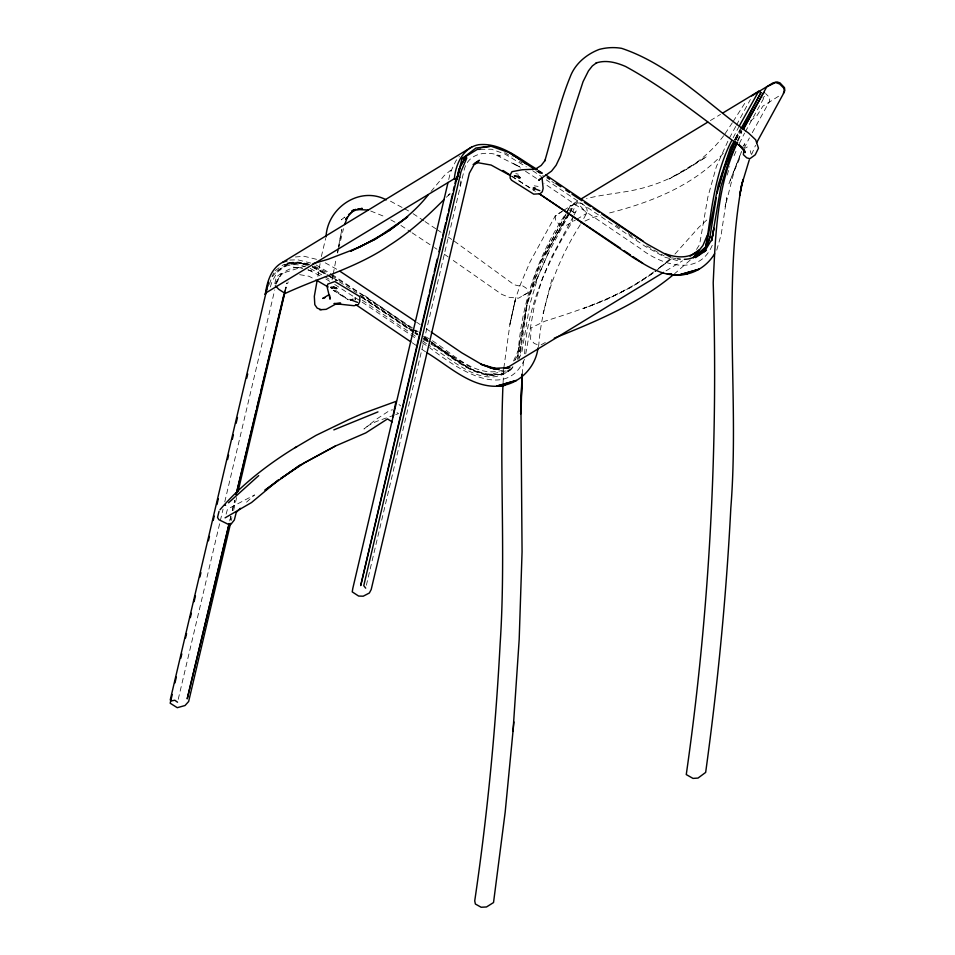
<?xml version="1.0" encoding="UTF-8"?>
<svg xmlns="http://www.w3.org/2000/svg" width="955" height="955" viewBox="0 0 955 955"><rect width="100%" height="100%" fill="white"/><g stroke="black" fill="none" stroke-linecap="round" stroke-linejoin="round"><path stroke-width="0.72" stroke-dasharray="4.78 3.58" d="M522.17 374.264L523.567 361.193M503.094 382.716L503.763 369.466M565.575 215.006L540.494 261.921L527.363 302.341L520.666 352.049L518.577 358.268M503.834 367.997L510.065 323.327L515.724 298.044L520.559 284.124L530.061 261.885L555.058 216.319L562.018 211.556M524.605 353.827C527.279 305.707 547.597 261.372 572.749 221.059L572.702 218.743M580.258 224.747C557.075 261.013 542.154 302.198 538.751 345.233L537.987 347.918M317.848 276.437L320.104 263.628M527.363 302.341L517.383 357.301L514.554 360.704M332.077 279.887L332.913 275.565M333.2 274.121L335.981 259.712M338.5 246.736L341.842 229.451L338.44 246.975M337.306 252.812L338.154 248.431M459.988 185.64L461.337 179.003L459.952 176.615M274.801 283.635L276.305 277.057L280.209 273.978L307.426 265.335M231.229 520.487L231.91 517.586M233.617 510.352L236.685 497.316M285.068 291.681L288.171 281.916M448.707 179.528L450.402 172.282L455.929 160.81L459.427 156.429M366.374 585.248L464.357 169.214C468.535 153.003 486.943 150.269 500.408 156.011L495.92 154.925L519.663 166.934L513.169 163.233L520.559 168.044M178.227 699.323L219.984 522.194M220.319 520.738L223.064 509.134M224.771 501.864L274.742 289.902M525.727 353.875L534.705 303.809L542.464 278.132L551.787 256.644L573.31 216.391M321.358 256.513L325.679 238.368M230.871 516.309L229.475 522.099L230.955 516.369M232.256 510.507L234.679 500.372M284.59 291.741L286.679 283.038M232.34 510.579L234.775 500.444M284.793 291.884L286.87 283.193M337.616 252.968L338.297 250.103M338.643 248.682L343.454 228.687M543.884 310.447L543.144 313.395L552.145 278.275M226.12 514.136L227.481 509.194L254.579 494.929L244.337 504.156M716.739 250.162L721.228 234.345L726.731 197.709L725.155 206.829L734.144 171.243L741.14 155.164M517.228 359.474L521.466 345.101L519.389 353.135L526.826 306.257L534.943 279.23L545.341 255.295L568.619 212.905M569.276 213.896L548.254 253.147L538.202 276.198L529.822 304.561L521.943 351.667L518.41 360.238M727.173 175.063L729.751 166.588M270.301 287.013L272.115 281.427L277.26 272.235L287.252 264.571L301.004 263.305L306.889 265.072M568.356 209.79L570.41 205.444L578.05 200.813M741.056 152.848L728.88 183.873L741.569 151.344M738.12 140.91L741.378 132.912M269.537 284.375C272.688 268.606 290.941 260.5 305.266 266.827M751.549 154.615L755.548 145.291M737.272 140.874L741.832 131.766M734.085 155.689L736.974 148.956M739.301 143.572L744.566 133.115M744.052 148.467L749.4 137.926M734.908 139.108L740.435 128.686M548.254 253.147L533.379 286.989L538.202 276.198M736.198 139.167L737.976 135.24L735.529 140.23M276.114 284.089L281.367 273.524L275.255 284.578C279.338 273.822 289.52 265.657 301.434 267.937L293.03 267.078L302.819 268.594M733.118 137.818L738.609 127.302M524.462 359.283C505.123 403.679 453.112 365.753 429.607 347.644M574.015 215.09L576.784 209.897L574.635 212.595L570.028 210.339M569.98 212.583L572.081 208.656L569.753 207.187M712.227 245.351C698.821 277.296 661.135 265.024 640.232 248.479L543.956 183.324M735.851 140.099L741.39 129.856M547.764 251.022L566.804 215.985M569.622 210.804L571.03 208.202M735.744 126.454L728.761 139.287L716.417 166.48L707.882 196.957L699.585 244.576L696.398 249.625M736.436 125.165L750.391 99.487M565.957 214.266L545.508 251.344L535.051 275.136L527.279 301.637L517.204 356.346L514.208 360.942M566.661 212.989L570.183 206.59L577.429 202.627L581.846 203.487L586.716 208.011L587.361 212.07L580.974 223.47M735.625 138.057L739.898 130.31M745.282 131.826L765.086 95.846L762.782 97.923M752.265 132.709L769.503 101.409L769.802 97.697L765.576 93.53M734.729 139.979L740.412 129.725M513.492 361.038L518.279 350.401C522.242 301.744 538.274 254.973 565.348 214.326M271.936 276.449L273.906 272.927M566.076 213.06L570.41 205.444M540.494 261.921L569.073 213.729M569.825 212.464L572.081 208.656M732.354 122.765L724.487 134.607M733.118 121.548L746.309 100.86M430.872 344.087C453.303 356.979 482.168 387.42 510.054 370.194L512.632 366.863M723.639 135.729C709.756 154.662 689.999 168.701 669.037 178.943L706.712 156.56C688.173 168.868 669.001 180.614 647.395 186.679C627.566 193.017 606.532 193.316 586.513 198.652M734.455 140.122L741.796 130.931M431.063 191.454L444.302 175.541L450.521 170.348L452.36 171.303M510.054 370.194L513.002 366.923M723.317 153.337C692.805 186.404 649.09 203.093 606.365 213.753M669.789 259.068L657.732 269.453M674.97 254.054L699.048 227.087L706.963 219.841M446.367 197.267L450.557 193.244M449.912 193.841L448.229 195.453L450.378 193.793M690.25 260.047L674.564 273.751M344.648 217.107L341.341 219.841L344.934 217.227M750.415 121.034L756.897 115.794L762.902 106.136L779.769 95.488M655.381 271.28L671.341 258.936M653.136 273.035L631.625 287.013L605.924 299.739L583.529 308.441C609.493 299.225 634.538 286.978 656.586 270.349M653.53 271.984C621.418 296.241 582.693 309.241 544.744 321.25L531.111 327.851L530.574 339.192L534.251 343.502L539.873 345.483M658.246 268.51L671.186 258.96M512.119 368.344C484.782 392.971 451.966 358.531 428.664 345.173M275.219 270.587L283.408 264.75M276.771 271.268L287.431 263.926L301.004 263.305L306.531 264.977M562.459 211.067L555.177 215.735L555.524 220.45L558.842 224.019L563.163 225.547M563.677 210.315L577.19 202.042M666.017 270.862L682.515 260.799M710.353 120.569L720.524 114.397M454.138 241.054L514.172 284.757L519.138 285.939L520.881 284.745L526.038 287.98L528.127 292.696L518.517 298.199L509.397 297.375L501.841 294.427L451.476 259.223M566.506 225.332L575.411 220.056M576.689 219.304L586.871 213.287L577.071 202.353L572.737 211.425L575.185 215.496M522.922 295.572L528.127 292.696M541.127 344.803L546.117 342.081M745.306 148.049L747.335 146.951M500.05 374.742L510.925 368.893M584.961 221.071L592.422 217.645L600.791 215.305M394.331 415.103L376.175 421.561L369.239 425.035L363.962 429.01L375.948 419.52L389.759 410.411L392.553 409.802M395.728 414.601L398.522 413.611L393.747 410.566M503.548 369.943C473.382 379.66 449.578 349.184 425.488 336.745M506.055 370.898L488.339 374.742L469.86 368.869L431.338 343.311M503.488 373.811C472.689 381.069 448.838 351.559 424.187 338.703M295.429 256.99L304.06 256.25L317.561 259.581M287.169 263.019L300.061 262.327L307.952 264.881M287.431 263.926L301.613 263.449L307.116 265.371M289.771 260.047L297.709 259.82L310.829 263.067M480.162 149.326L491.407 149.219L504.634 153.898L526.348 166.85M487.695 374.038L497.782 374.467C471.949 376.521 451.691 355.618 431.039 343.275M534.239 185.819L538.119 186.428M672.045 257.898L676.14 258.554M299.679 274.658L309.026 276.27L315.425 279.648M309.718 264.547C301.35 261.909 291.92 260.44 283.91 264.965L290.141 262.792L297.268 262.327L308.596 265.072M515.796 173.607L518.255 174.192M304.168 263.114L309.348 264.451M677.537 260.631L664.811 257.17L645.353 246.45L546.308 179.874M307.856 269.871L311.712 271.041L308.19 269.692M312.178 266.684L327.589 274.837M312.619 267.293L326.741 274.909M370.719 211.019L385.677 217.048M310.184 268.439L323.709 275.888M485.236 374.551L487.957 375.566M308.274 269.871L323.375 277.392M314.446 266.099L327.923 273.07M325.213 262.828L337.604 269.752M312.643 266.385L326.061 273.381M390.488 201.195L403.106 207.999M404.371 208.679L409.42 211.401M390.762 219.853L398.378 224.055M328.866 275.577L337.807 280.722M646.714 245.865L664.155 255.916M327.995 275.649L336.84 280.83M504.67 152.561L512.107 156.942M519.544 161.323L522.027 162.78M316.01 264.917L330.657 273.655M331.874 274.383L414.518 329.32M470.552 367.305L454.461 357.648L429.798 340.911M324.963 276.652L331.206 280.472M314.517 267.018L326.944 274.658M328.186 275.422L336.876 280.77M325.906 278.967L329.69 281.331M334.739 284.483L360.966 301.35M511.641 176.4L535.469 191.394M538.453 170.921L543.323 173.989M537.856 170.897L542.894 174.097M332.245 277.308L356.979 292.994M333.164 290.213L348.288 299.786L333.677 290.416M331.564 275.386L358.256 292.361L411.295 328.353M511.761 176.102L532.986 189.747M538.596 170.312L544.589 174.204M335.145 290.034L348.491 299.691M525.489 171.255L537.796 179.277M400.921 225.452L410.865 232.005M412.106 232.829L433.236 246.76M434.477 247.584L436.96 249.219M413.061 213.657L423.817 220.772M425.011 221.56L435.91 228.842M537.247 171.052L543.443 175.171M361.73 297.148L413.933 331.767M415.174 332.591L417.657 334.238M423.877 338.368L430.096 342.487M437.127 229.654L441.986 232.913M448.062 236.983L451.715 239.419M532.687 170.73L541.354 176.544M360.011 295.632L414.315 332.077M415.556 332.901L418.015 334.56M361.623 297.327L413.563 332.4M414.804 333.235L417.275 334.907M423.459 339.073L429.643 343.251M362.196 302.186L416.117 338.559M422.253 342.69L428.377 346.82M415.735 330.144L418.171 331.791M412.071 342.69L415.735 345.173M421.859 349.303L425.524 351.786M416.559 322.157L420.224 324.64M426.336 328.795L430.013 331.278M412.524 329.189L417.466 332.543M423.626 336.721L428.568 340.076M360.68 295.513L413.754 331.54M414.995 332.376L417.466 334.059M423.638 338.249L429.81 342.439M362.279 300.156L410.232 332.662M411.462 333.498L416.368 336.829M422.516 340.995L427.434 344.337M535.827 170.563L543.216 175.601M551.835 181.486L554.306 183.169M615.88 225.213L620.81 228.567M628.199 233.617L636.818 239.502M364.524 295.465L411.748 328.377M412.954 329.212L417.801 332.591M423.853 336.805L428.7 340.183M429.905 341.031L469.86 368.869M444.29 254.197L450.283 258.387M399.011 404.526L400.694 405.923M750.212 150.651L751.084 153.779M355.26 299.536L355.093 297.423L355.129 299.942M514.435 303.606L509.946 324.33L515.724 298.044L514.435 303.606M744.769 143.405L743.706 146.103L744.769 143.405"/><path stroke-width="1.43" d="M522.051 374.444L521 415.389L522.063 551.942L519.186 639.504L513.002 731.423M521.824 380.293L520.654 413.945L522.17 374.264M521.931 377.368L522.027 374.444M502.939 385.665C499.417 471.734 505.864 557.983 500.122 644.064C495.561 730.014 487.277 815.725 474.731 900.887L475.375 904.015L481.129 907.25L486.501 906.964L493.532 902.547L505.183 812.108L513.909 721.944M723.066 112.857L758.688 91.262L760.968 92.54L742.071 128.579M716.262 197.84L709.923 237.138C707.631 249.255 696.899 259.139 684.269 259.354M317.096 280.698L314.326 296.36L314.804 304.669L317.179 308.131L321.143 309.671M471.71 146.998L282.704 262.267C270.826 268.403 267.006 282.203 265.275 294.45L265.896 292.91L454.365 178.692C455.631 164.32 463.044 147.571 478.742 144.694C501.1 142.426 519.293 158.972 537.402 169.524M392.768 417.06L396.003 401.387L362.208 413.694L349.136 419.364L316.033 435.361L295.119 447.692M267.687 285.593L170.241 699.955L171.625 700.863L174.813 700.242L177.535 702.223M172.234 694.512L170.181 703.214L177.284 707.691L185.043 705.518L188.648 701.507L230.549 523.388M174.956 682.909L176.329 677.107M180.77 658.258L181.796 653.9M185.545 637.952L186.571 633.595M190.332 617.646L191.358 613.289M194.092 601.686L195.453 595.884M199.893 577.035L200.92 572.678M208.441 540.769L209.455 536.424M213.216 520.463L214.242 516.118M216.976 504.515L218.337 498.713M227.565 459.546L228.591 455.201M232.34 439.24L233.366 434.895M236.1 423.292L237.473 417.49M246.688 378.323L247.715 373.978M238.046 491.527L284.721 293.137M448.026 182.429L352.789 588.459L352.24 591.885L358.626 596.063L363.222 596.195L369.358 593.007L371.209 589.498L469.335 173.249L474.229 164.391L479.434 160.273L474.372 163.389M428.759 295.274L360.704 585.582L457.397 175.839M429.44 292.373L433.522 274.956M434.203 272.044L437.271 258.984M438.966 251.726L442.034 238.666M442.714 235.766L445.77 222.694M446.463 219.793L447.823 213.992M448.504 211.091L452.586 193.662M453.267 190.761L454.282 186.404M454.962 183.503L456.323 177.702M458.078 172.939L459.104 168.593M326.013 236.971C327.255 208.023 359.605 185.628 386.298 199.882M236.064 494.571L256.167 410.543M256.859 407.642L259.987 394.606M260.679 391.705L271.077 348.241M272.808 340.995L283.898 294.629M236.16 494.642L284.793 291.884M219.029 511.355L217.537 517.431L218.874 519.687L229.331 524.844L230.919 524.283L234.345 519.986L236.231 512.453L240.29 508.299M533.523 168.581L509.97 152.907L491.073 146.211L475.936 148.025L461.934 158.793L456.717 179.815L454.365 178.692M716.966 193.483L722.732 172.007M265.275 294.45L266.767 289.055M267.519 286.357L268.642 282.31M537.987 347.918C535.648 368.152 517.682 385.808 497.089 385.987L516.225 380.496L497.089 385.987M749.257 159.939L741.546 185.354L739.636 195.453L743.121 179.433L741.546 185.354C722.517 291.92 739.385 400.563 730.826 507.988C726.301 596.457 717.718 684.663 705.661 772.416L698.01 778.074L693.008 778.409L686.263 774.577C709.517 611.785 718.351 447.131 713.206 282.776C715.45 235.36 716.871 185.903 737.582 142.247M718.649 186.917L727.292 158.805L735.159 141.376M723.592 169.262L735.004 141.782M344.624 224.556L347.572 216.988L345.829 219.256M723.651 169.238L733.082 145.22M709.923 237.138L706.366 246.08L699.49 254.519L693.402 257.755M466.84 157.909L461.038 171.506L363.771 585.666L365.693 588.149M756.694 142.629L784.318 92.038L783.948 88.302L779.662 83.98L775.532 82.476L766.734 86.869L743.491 129.068M736.699 142.188L728.737 160.679L720.882 186.619L711.654 240.696L713.946 228.173L712.012 239.192L704.444 251.702M731.745 140.457C714.829 173.38 711.368 210.745 705.96 246.76L693.402 257.42L699.406 249.709L690.131 256.155M739.289 125.976L758.688 91.262M783.387 93.208L784.819 90.618L784.485 87.657L779.925 82.846L777.036 81.927L773.037 82.858L751.692 95.942M734.025 141.268L730.48 147.679L718.303 184.542L705.96 246.76L707.333 235.121L702.928 245.507L693.402 257.42M741.116 128.447L760.968 92.54M743.253 129.2L763.26 93.184L764.525 92.492M533.702 190.093L534.991 187.801L533.165 188.135L539.838 190.69M714.615 253.732C707.524 265.765 693.867 274.765 679.662 274.777C662.722 276.544 647.574 266.23 633.714 257.969L539.241 193.758L620.571 248.312M345.806 219.328L353.457 209.814M428.222 194.868C417.072 209.145 402.95 220.796 388.243 231.253L406.52 217.704M219.996 509.731C241.675 484.388 268.486 463.855 296.874 446.558M444.266 199.285C427.482 216.296 409.707 232.399 389.497 245.268C357.6 267.185 319.913 277.368 285.175 293.436L278.812 289.353L275.362 285.832M228.543 502.796L258.698 475.626M673.406 274.694C638.441 303.726 596.123 321.549 554.27 338.142M541.306 178.131L538.68 180.268L551.536 171.112L556.12 165.251L560.573 155.808L572.952 112.762L583.063 81.641L588.459 70.885L592.351 65.919L596.899 62.541M407.701 216.845L374.897 239.395L350.736 251.117L374.897 239.395L387.026 231.993M348.527 214.612L355.714 209.384L351.894 210.948M392.254 421.955L387.491 418.935L365.837 432.878L335.372 446.033L299.679 465.36L264.941 490.202L278.43 480.055L251.499 502.557L225.105 517.837M286.285 474.683L299.679 465.36M461.934 158.793L466.04 155.987L460.489 166.337L456.717 179.815L460.155 166.707L466.577 156.023L477.357 149.362L480.162 149.326M280.639 478.539L285.068 475.53M695.515 257.635L706.33 250.306M280.818 478.479L304.693 462.698L335.372 446.033M506.878 368.391L509.087 366.995L503.942 368.093M506.09 368.391L663.486 272.402M580.592 199.273L707.81 122.121M328.986 294.713L322.73 298.449L324.998 297.685M386.942 231.97L359.808 247.106L328.257 259.211L312.977 263.699M331.588 288.243L333.832 287.121L336.84 288.386L330.705 287.407L333.832 287.121L336.638 288.625M695.216 253.051C686.012 258.781 674.469 257.289 664.835 253.529M333.82 429.893L377.953 411.903M350.604 300.085L352.968 299.261M473.119 164.511L478.24 162.768L491.097 165.048L510.376 175.613M282.704 262.267L286.942 260.93M352.204 211.186L362.243 208.393L357.349 209.264M595.992 63.042C605.924 59.64 616.19 62.457 625.477 66.432C667.461 89.293 704.36 120.199 742.99 148.097L738.991 144.671L745.246 152.573L744.041 149.135L743.372 154.674L746.75 157.85L749.854 158.721L755.262 154.794L758.473 148.18L755.668 139.8L748.517 133.031C707.536 103.677 670.291 64.653 621.633 48.347C614.22 47.058 606.497 47.487 599.227 49.421C586.43 54.292 574.946 63.901 570.147 76.985C559.081 104.047 553.064 132.817 544.863 160.798L545.436 160.01L541.187 165.442L535.361 169.166L522.099 169.763L511.987 171.685L510.268 174.872L510.125 178.072L511.546 180.22L533.714 194.163L540.053 193.746L542.285 191.8L543.144 188.398L542.046 177.749M505.744 368.117L509.91 367.472L492.768 368.475L498.892 369.466L481.093 364.261L491.467 367.997L482.597 364.965L461.814 352.837L431.23 332.101M480.341 147.786L491.073 146.211M673.8 275.219L687.349 274.181M504.789 385.378C474.599 391.299 450.378 366.827 426.754 352.61M319.77 309.754L326.168 309.336L336.399 303.714L340.696 303.236L333.952 303.559L354.054 305.719L358.34 304.538L359.725 301.47L359.892 296.647L334.847 281.534L327.672 284.136L327.243 287.467L330.072 299.19L329.654 295.226M671.556 273.703L667.127 273.822L671.102 273.751M357.6 209.551L367.926 210.028M518.41 176.257L514.256 175.947L520.284 177.821L518.41 176.257L518.923 178.263M492.768 368.475L497.603 369.036M490.106 367.938L498.808 369.179M677.513 258.769L680.235 259.199M349.936 299.512L357.492 302.353M224.735 504.968L225.583 505.35M316.702 280.316L328.126 287.013M670.768 257.193L646.344 243.632L601.71 213.944M503.01 170.491L510.507 175.302M340.099 271.363L415.33 321.334M545.794 174.98L643.276 241.245M547.167 177.654L549.638 179.301M555.846 183.42L560.8 186.726M565.754 190.021L569.478 192.492M571.961 194.151L581.882 200.741M584.353 202.4L590.56 206.519M593.031 208.166L599.239 212.297M624.272 250.783L630.431 254.925M632.89 256.573L642.751 263.186M355.773 304.633L410.841 341.866M519.818 159.628L509.97 152.907L514.578 156.238M522.278 161.311L525.978 163.83M229.128 523.543L187.192 698.857L229.212 523.615M698.797 269.286L679.662 274.777L698.797 269.286"/></g></svg>
